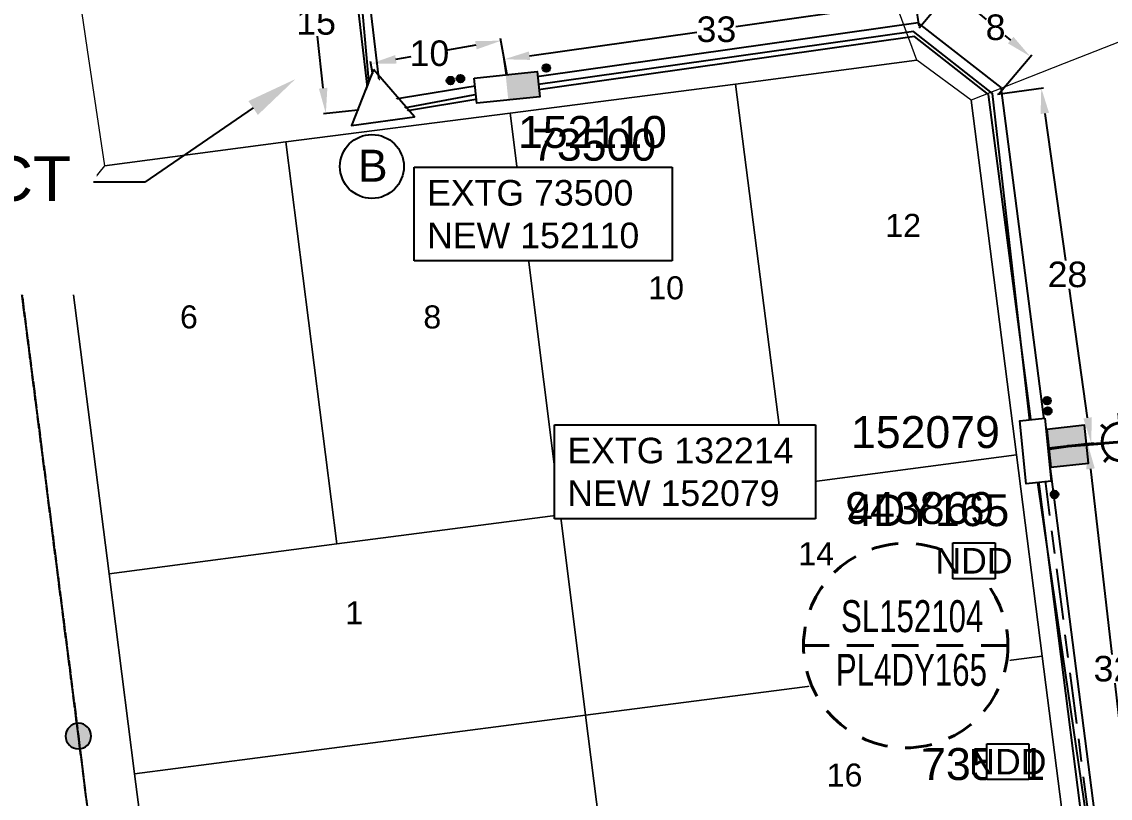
# Model space of a CAD drawing. Header units: metres. Extents: x 298156 to 298818, y 6171580 to 6172425.
# Drawn here: x 298424.7 to 298509.9, y 6172139.5 to 6172200.3 of the extents above; entities that cross this region are included whole.
import ezdxf
from ezdxf import colors
from ezdxf.entities.mleader import LeaderData, LeaderLine
from ezdxf.enums import TextEntityAlignment as Align
from ezdxf.math import Vec2, Vec3

# ---------------------------------------------------------------- set-up
doc = ezdxf.new("R2010")
doc.units = ezdxf.units.M
for name, pattern in [('Cable Exist OH', [1, 1, 0]), ('Cable Exist UG', [8.2, 4, -1.2, 1.8, -1.2]), ('Dash', [5, 3, -2])]:
    doc.linetypes.add(name, pattern=pattern)
doc.layers.get('0').update_dxf_attribs({"color": 6})
doc.layers.add('Cadastre Land Parcels_SP_EXT', color=9, linetype='Continuous', lineweight=5)
doc.layers.add('Cadastre Roads_SP_EXT', color=9, linetype='Continuous', lineweight=5)
for name, color, linetype in [('Duct_SP_NEW', 2, 'Continuous'), ('Equip_LV_EXT', 7, 'Continuous'), ('Equip_SP_LV_NEW', 2, 'Continuous'), ('Equip_SP_SL_EXT', 7, 'Continuous'), ('Mains_LV_EXT', 7, 'Continuous'), ('Mains_LV_NEW_T84', 2, 'Continuous'), ('Mains_SL_EXT', 7, 'Continuous'), ('Notes_Field', 180, 'Continuous'), ('Notes_LV_MISC', 7, 'Continuous'), ('Notes_SP_LV_SL_MISC', 7, 'Continuous'), ('Notes_SP_MISC', 7, 'Continuous'), ('Panels_LV_SL_NEW', 2, 'Continuous'), ('SupportsOH_SP_TR_HV_LV_SL_EXT', 7, 'Continuous'), ('SupportsUG_SP_LV_EXT', 7, 'Continuous'), ('SupportsUG_SP_LV_NEW', 2, 'Continuous'), ('SupportsUG_SP_LV_SL_EXT', 7, 'Continuous'), ('UG_Details_SP_MISC', 7, 'Continuous')]:
    doc.layers.add(name, color=color, linetype=linetype)
doc.layers.add('Features_DEL', color=1, linetype='Continuous', plot=False)
doc.layers.add('Features_HIDE', color=1, linetype='Continuous', plot=False)
doc.layers.get('0').off()
doc.layers.get('Features_DEL').off()
doc.layers.get('Features_HIDE').off()
doc.styles.add('COLUMN_LABEL', font='arial.ttf')
doc.styles.add('iecARIAL', font='arial.ttf', dxfattribs={"height": 2})
doc.styles.add('POLE_LABEL', font='arial.ttf')
doc.styles.get("Standard").update_dxf_attribs({"font": 'arial.ttf'})
doc.linetypes.add('Cable New UG', pattern='A,7,-0.25,["x",Standard,S=2,R=0,X=0.2,Y=-0.8],-2.1', length=9.35)
doc.dimstyles.new('Copy of Standard', dxfattribs={"dimtxt": 2, "dimasz": 2, "dimexe": 0.18, "dimexo": 0.0625, "dimgap": 0.09, "dimtad": 0, "dimtih": 1, "dimtoh": 1, "dimdec": 0, "dimzin": 0, "dimdsep": 46, "dimtxsty": 'Standard', "dimcen": 0.09, "dimadec": 0, "dimazin": 0, "dimtfac": 1, "dimtdec": 0, "dimtofl": 0, "dimtmove": 0, "dimatfit": 3, "dimfxl": 1, "dimtolj": 1, "dimtzin": 0, "dimarcsym": 0})

# ---------------------------------------------------------------- blocks, each defined once
blk = doc.blocks.new('COLUMN_EXT')
blk.add_hatch(color=256).paths.add_polyline_path([(-1.485, 1.485), (-1.485, -1.485), (1.485, -1.485), (1.485, 1.485)])
blk.add_lwpolyline([(-1.485, -1.485), (1.485, -1.485), (1.485, 1.485), (-1.485, 1.485)], close=True)
for tag, height, style, flags, p in [('ASSET_NUM', 2.5, 'COLUMN_LABEL', 8, (2, 2)), ('STRUCTURE_PLANT_NUMBER', 0.2, 'POLE_LABEL', 9, (1.813, 0.031)), ('STREET_CODE', 0.2, 'COLUMN_LABEL', 9, (1.813, -0.2))]:
    blk.add_attdef(tag, text='', height=height, dxfattribs=dict(style=style, flags=flags)).set_placement(p, align=Align.MIDDLE_LEFT)
at = {"flags": 9}
for tag, p in [('OWNED_BY', (1.813, -0.6)), ('STATE', (1.813, -0.8)), ('COLUMN_TYPE', (1.813, -0.4)), ('STREETNAME', (1.813, -1.6)), ('SUBURB', (1.813, -1.8)), ('USAGE', (1.813, -1)), ('LEGEND', (1.813, -1.2)), ('LOCATION', (1.813, -1.4)), ('NOTES', (1.813, -2))]:
    blk.add_attdef(tag, text='', height=0.2, dxfattribs=at).set_placement(p, align=Align.MIDDLE_LEFT)
at = {"flags": 1}
blk.add_attdef('Z', (1.813, -2.351), '', height=0.2, dxfattribs=at)
blk = doc.blocks.new('PILLAR_EXT')
blk.add_hatch(color=256).paths.add_polyline_path([(-2.475, 0.99), (-2.475, -0.99), (2.475, -0.99), (2.475, 0.99)])
blk.add_lwpolyline([(-2.475, -0.99), (2.475, -0.99), (2.475, 0.99), (-2.475, 0.99)], close=True)
at = {"style": 'iecARIAL', "flags": 8}
blk.add_attdef('ASSET_NUM', (1.5, 3.5), '', height=2.5, dxfattribs=at)
for tag, p, flags in [('OWNED_BY', (0, -0.2), 9), ('STATE', (0, -0.4), 9), ('SUPPORT_TYPE', (0, -0.6), 9), ('USAGE', (0, -0.8), 9), ('LEGEND', (0, -1), 9), ('STREETNAME', (0, -1.8), 9), ('LOCATION', (0, -1.2), 9), ('NOTES', (0, -1.4), 9), ('PARENT', (0, -1.6), 9), ('SUBURB', (0, -2), 1)]:
    blk.add_attdef(tag, p, '', height=0.2, dxfattribs=dict(flags=flags))
blk = doc.blocks.new('SL_LANTERN_EXT')
at = {"lineweight": 40}
for p, q in [((0, 1.968), (0, 6.468)), ((-1.459, 5.676), (-1.061, 5.278)), ((1.458, 5.676), (1.06, 5.278)), ((-2.25, 4.218), (2.25, 4.218)), ((-1.459, 2.759), (-1.061, 3.157)), ((0, 0), (0, 2.721)), ((1.458, 2.759), (1.06, 3.157))]:
    blk.add_line(p, q, dxfattribs=at)
blk.add_circle((0, 4.218), 1.5, dxfattribs=at)
at = {"style": 'iecARIAL', "flags": 8}
blk.add_attdef('ASSET_NUM', (1.5, 1.5), '', height=2.5, dxfattribs=at)
for tag, p, height, flags in [('CONSTRUCTED_VOLTAGE', (0.981, -0.653), 0.2, 9), ('CONTROL_TYPE', (0.981, -0.853), 0.2, 9), ('LANTERN_PURPOSE', (0.981, -1.053), 0.2, 9), ('LNUMBER', (2.181, -3.253), 2.5, 8), ('OPERATING_VOLTAGE', (0.981, -1.653), 0.2, 9), ('ORIENTATION', (0.981, -1.853), 0.2, 9), ('LANTERN_TYPE', (0.981, -1.253), 0.2, 9), ('NO_PHASES', (0.981, -1.453), 0.2, 9), ('OWNED_BY', (0.981, -2.053), 0.2, 9), ('STATE', (0.981, -2.253), 0.2, 9), ('CEXIST', (0.981, -2.653), 0.2, 9), ('USAGE', (0.981, -2.453), 0.2, 9), ('CNEW', (0.981, -2.853), 0.2, 9), ('CNUMBER', (0.981, -3.053), 0.2, 9), ('CREMOVE', (0.981, -3.253), 0.2, 9), ('CREPLACE', (0.981, -3.453), 0.2, 9), ('LKINGHEIGHT', (0.981, -3.653), 0.2, 9), ('LBRACKET', (0.981, -3.853), 0.2, 9), ('LBRACKETVOCAB', (0.981, -4.053), 0.2, 9), ('LCATEGORY', (0.981, -4.253), 0.2, 9), ('LCHARGE1', (0.981, -4.453), 0.2, 9), ('LCHARGE1PERCENT', (0.981, -4.653), 0.2, 9), ('LCHARGE2', (0.981, -4.853), 0.2, 9), ('LCHARGE2PERCENT', (0.981, -5.053), 0.2, 9), ('LCHARGE3', (0.981, -5.253), 0.2, 9), ('LCHARGE3PERCENT', (0.981, -5.453), 0.2, 9), ('LEXIST', (0.981, -5.653), 0.2, 9), ('LLAMP', (0.981, -5.853), 0.2, 9), ('LLAMPVOCAB', (0.981, -6.053), 0.2, 9), ('LMAST', (0.981, -6.253), 0.2, 9), ('LMASTVOCAB', (0.981, -6.453), 0.2, 9), ('LNEW', (0.981, -6.653), 0.2, 9), ('LANTNUMBER', (0.981, -6.853), 0.2, 9), ('LOUTREACH', (0.981, -7.253), 0.2, 9), ('LOUTREACHVOCAB', (0.981, -7.453), 0.2, 9), ('LRATECODE', (0.981, -7.653), 0.2, 9), ('LREMOVE', (0.981, -7.853), 0.2, 9), ('LREPLACE', (0.981, -8.053), 0.2, 9), ('LTYPE', (0.981, -8.253), 0.2, 9), ('LTYPEVOCAB', (0.981, -8.453), 0.2, 9), ('LEGEND', (0.981, -8.653), 0.2, 9), ('STREETNAME', (0.981, -9.253), 0.2, 9), ('SUBURB', (0.981, -9.453), 0.2, 1), ('LOCATION', (0.981, -8.853), 0.2, 9), ('NOTES', (0.981, -9.053), 0.2, 9)]:
    blk.add_attdef(tag, p, '', height=height, dxfattribs=dict(flags=flags))
blk = doc.blocks.new('POLE_EXT')
blk.add_hatch(color=256).paths.add_polyline_path([(-1, 0, 1), (1, 0, 1)])
blk.add_lwpolyline([(-1, 0, 1), (1, 0, 1)], format="xyb", close=True)
for tag, height, flags, p in [('pNumber', 2.5, 8, (-17.84, 2.067)), ('OWNED_BY', 0.2, 9, (1.355, -0.4)), ('SPECIAL_USE', 0.2, 9, (1.355, -0.8)), ('PARENT', 0.2, 9, (1.355, -0.6)), ('cLV', 0.2, 9, (1.355, -1.4)), ('STATE', 0.2, 9, (1.355, -1)), ('hDepth', 0.2, 9, (1.355, -1.6)), ('hDia', 0.2, 9, (1.355, -1.8)), ('USAGE', 0.2, 9, (1.355, -1.2)), ('cHV', 0.2, 9, (1.355, -2)), ('LBRACKET', 0.2, 9, (1.355, -2.2)), ('LExisting', 0.2, 9, (1.355, -2.4)), ('LANTNUMBER', 0.2, 9, (1.355, -2.6)), ('cLinedev', 0.2, 9, (1.355, -3.4)), ('LOther', 0.2, 9, (1.355, -2.8)), ('LRemove', 0.2, 9, (1.355, -3)), ('LEGEND', 0.2, 9, (1.355, -3.2)), ('pExisting', 0.2, 9, (1.355, -3.8)), ('LOCATION', 0.2, 9, (1.355, -3.6)), ('PFNUMBER', 0.2, 9, (1.355, -4)), ('NEWPFNUMBER', 0.2, 9, (1.355, -4.2)), ('pFooting', 0.2, 9, (1.355, -4.4)), ('pNew', 0.2, 9, (1.355, -4.6)), ('pRelocate', 0.2, 9, (1.355, -5)), ('pRemove', 0.2, 9, (1.355, -5.2)), ('cspan', 0.2, 9, (1.355, -6)), ('pReplace', 0.2, 9, (1.355, -5.4)), ('pStay', 0.2, 9, (1.355, -5.6)), ('pType', 0.2, 9, (1.355, -5.8)), ('STREETNAME', 0.2, 9, (1.355, -6.2)), ('SUBURB', 0.2, 9, (1.355, -6.4)), ('NOTES', 0.2, 9, (1.355, -6.6)), ('MAINTAINED_BY', 0.2, 9, (1.355, -6.814)), ('OPERATED_BY', 0.2, 9, (1.355, -7.014))]:
    blk.add_attdef(tag, text='', height=height, dxfattribs=dict(flags=flags)).set_placement(p, align=Align.MIDDLE_LEFT)
at = {"style": 'POLE_LABEL'}
for tag, height, flags, p in [('ASSET_NUM', 2.5, 8, (2, 2)), ('STRUCTURE_PLANT_NUMBER', 0.2, 9, (1.355, 0.028)), ('STREET_CODE', 0.2, 9, (1.355, -0.2))]:
    blk.add_attdef(tag, text='', height=height, dxfattribs=dict(at, flags=flags)).set_placement(p, align=Align.MIDDLE_LEFT)
at = {"flags": 1}
blk.add_attdef('Z', (1.355, -7.328), '', height=0.2, dxfattribs=at)
blk = doc.blocks.new('*D167')
at = {"layer": 'Defpoints', "color": 0, "transparency": 16777216}
for p in [(298505.045, 6172166.919), (298508.146, 6172167.273), (298508.718, 6172134.773)]:
    blk.add_point(p, dxfattribs=at)
at = {"layer": 'Notes_Field', "color": 0, "lineweight": -2, "transparency": 16777216}
for p, q in [((298505.107, 6172166.926), (298508.325, 6172167.294)), ((298508.373, 6172165.286), (298510.033, 6172150.757)), ((298511.592, 6172137.114), (298510.287, 6172148.534)), ((298508.78, 6172134.78), (298511.998, 6172135.148))]:
    blk.add_line(p, q, dxfattribs=at)
at = {"layer": 'Notes_Field', "color": 0, "transparency": 16777216}
for points in [[(298508.704, 6172165.324), (298508.042, 6172165.249), (298508.146, 6172167.273)], [(298511.923, 6172137.152), (298511.261, 6172137.076), (298511.819, 6172135.127)]]:
    blk.add_solid(points, dxfattribs=at)
at = {"layer": 'Notes_Field', "color": 0, "transparency": 16777216, "insert": (298510.16, 6172149.645), "char_height": 2, "attachment_point": 5}
blk.add_mtext('\\A1;32', dxfattribs=at)
blk = doc.blocks.new('*D168')
at = {"layer": 'Defpoints', "color": 0, "transparency": 16777216}
for p in [(298504.515, 6172195.075), (298501.02, 6172194.583), (298504.926, 6172166.807)]:
    blk.add_point(p, dxfattribs=at)
at = {"layer": 'Notes_Field', "color": 0, "lineweight": -2, "transparency": 16777216}
for p, q in [((298501.082, 6172194.592), (298504.693, 6172195.1)), ((298504.793, 6172193.094), (298506.41, 6172181.601)), ((298508.142, 6172169.279), (298506.722, 6172179.379)), ((298504.988, 6172166.816), (298508.599, 6172167.323))]:
    blk.add_line(p, q, dxfattribs=at)
at = {"layer": 'Notes_Field', "color": 0, "transparency": 16777216}
for points in [[(298505.123, 6172193.141), (298504.463, 6172193.048), (298504.515, 6172195.075)], [(298508.473, 6172169.325), (298507.812, 6172169.232), (298508.421, 6172167.298)]]:
    blk.add_solid(points, dxfattribs=at)
at = {"layer": 'Notes_Field', "color": 0, "transparency": 16777216, "insert": (298506.566, 6172180.49), "char_height": 2, "attachment_point": 5}
blk.add_mtext('\\A1;28', dxfattribs=at)
blk = doc.blocks.new('*D169')
at = {"layer": 'Defpoints', "color": 0, "transparency": 16777216}
for p in [(298497.44, 6172202.753), (298494.923, 6172199.746), (298501.137, 6172194.544)]:
    blk.add_point(p, dxfattribs=at)
at = {"layer": 'Notes_Field', "color": 0, "lineweight": -2, "transparency": 16777216}
for p, q in [((298494.963, 6172199.794), (298497.556, 6172202.891)), ((298498.974, 6172201.469), (298500.189, 6172200.451)), ((298502.12, 6172198.835), (298501.687, 6172199.197)), ((298501.177, 6172194.592), (298503.769, 6172197.689))]:
    blk.add_line(p, q, dxfattribs=at)
at = {"layer": 'Notes_Field', "color": 0, "transparency": 16777216}
for points in [[(298499.188, 6172201.724), (298498.76, 6172201.213), (298497.44, 6172202.753)], [(298502.334, 6172199.09), (298501.906, 6172198.579), (298503.654, 6172197.551)]]:
    blk.add_solid(points, dxfattribs=at)
at = {"layer": 'Notes_Field', "color": 0, "transparency": 16777216, "insert": (298500.938, 6172199.824), "char_height": 2, "attachment_point": 5}
blk.add_mtext('\\A1;8', dxfattribs=at)
blk = doc.blocks.new('*D170')
at = {"layer": 'Defpoints', "color": 0, "transparency": 16777216}
for p in [(298494.962, 6172199.863), (298462.483, 6172197.334), (298462.764, 6172195.336)]:
    blk.add_point(p, dxfattribs=at)
at = {"layer": 'Notes_Field', "color": 0, "lineweight": -2, "transparency": 16777216}
for p, q in [((298492.701, 6172201.583), (298480.612, 6172199.883)), ((298494.954, 6172199.925), (298494.656, 6172202.04)), ((298464.464, 6172197.613), (298477.569, 6172199.455)), ((298462.756, 6172195.398), (298462.458, 6172197.512))]:
    blk.add_line(p, q, dxfattribs=at)
at = {"layer": 'Notes_Field', "color": 0, "transparency": 16777216}
for points in [[(298492.654, 6172201.913), (298492.747, 6172201.253), (298494.681, 6172201.862)], [(298464.417, 6172197.943), (298464.51, 6172197.283), (298462.483, 6172197.334)]]:
    blk.add_solid(points, dxfattribs=at)
at = {"layer": 'Notes_Field', "color": 0, "transparency": 16777216, "insert": (298479.09, 6172199.669), "char_height": 2, "attachment_point": 5}
blk.add_mtext('\\A1;33', dxfattribs=at)
blk = doc.blocks.new('*D171')
at = {"layer": 'Defpoints', "color": 0, "transparency": 16777216}
for p in [(298452.037, 6172196.985), (298462.842, 6172195.336), (298452.644, 6172193.538)]:
    blk.add_point(p, dxfattribs=at)
at = {"layer": 'Notes_Field', "color": 0, "lineweight": -2, "transparency": 16777216}
for p, q in [((298460.265, 6172198.435), (298458.053, 6172198.045)), ((298462.832, 6172195.397), (298462.204, 6172198.959)), ((298454.006, 6172197.332), (298455.203, 6172197.543)), ((298452.633, 6172193.6), (298452.005, 6172197.162))]:
    blk.add_line(p, q, dxfattribs=at)
at = {"layer": 'Notes_Field', "color": 0, "transparency": 16777216}
for points in [[(298460.208, 6172198.763), (298460.323, 6172198.107), (298462.235, 6172198.782)], [(298453.948, 6172197.66), (298454.064, 6172197.003), (298452.037, 6172196.985)]]:
    blk.add_solid(points, dxfattribs=at)
at = {"layer": 'Notes_Field', "color": 0, "transparency": 16777216, "insert": (298456.628, 6172197.794), "char_height": 2, "attachment_point": 5}
blk.add_mtext('\\A1;10', dxfattribs=at)
blk = doc.blocks.new('*D172')
at = {"layer": 'Defpoints', "color": 0, "transparency": 16777216}
for p in [(298446.959, 6172207.781), (298451.237, 6172208.236), (298452.8, 6172193.538)]:
    blk.add_point(p, dxfattribs=at)
at = {"layer": 'Notes_Field', "color": 0, "lineweight": -2, "transparency": 16777216}
for p, q in [((298451.175, 6172208.229), (298446.78, 6172207.762)), ((298447.17, 6172205.792), (298447.642, 6172201.354)), ((298448.311, 6172195.072), (298447.879, 6172199.131)), ((298452.738, 6172193.532), (298448.343, 6172193.064))]:
    blk.add_line(p, q, dxfattribs=at)
at = {"layer": 'Notes_Field', "color": 0, "transparency": 16777216}
for points in [[(298447.502, 6172205.827), (298446.839, 6172205.757), (298446.959, 6172207.781)], [(298448.642, 6172195.107), (298447.979, 6172195.037), (298448.522, 6172193.083)]]:
    blk.add_solid(points, dxfattribs=at)
at = {"layer": 'Notes_Field', "color": 0, "transparency": 16777216, "insert": (298447.76, 6172200.242), "char_height": 2, "attachment_point": 5}
blk.add_mtext('\\A1;15', dxfattribs=at)
blk = doc.blocks.new('*U154')
for tag, flags, p in [('SUBURB', 9, (1.5, 0.2)), ('STREETNAME', 9, (1.5, 0)), ('PARENT', 9, (1.5, 0.4)), ('Z', 1, (1.5, -0.6)), ('LOCATION', 9, (1.5, -0.2)), ('NOTES', 9, (1.5, -0.4))]:
    blk.add_attdef(tag, text='', height=0.2, dxfattribs=dict(flags=flags)).set_placement(p, align=Align.MIDDLE_LEFT)
blk.add_wipeout([(-2.475, 3), (2.475, 3), (2.475, 1.02), (-2.475, 1.02)])
at = {"lineweight": -3}
blk.add_lwpolyline([(-2.475, 3), (2.475, 3), (2.475, 1.02), (-2.475, 1.02)], close=True, dxfattribs=at)
for tag, height, flags, p in [('ASSET_NUM', 2.5, 8, (2, 4)), ('STREET_CODE', 0.2, 9, (1.5, 2)), ('OWNED_BY', 0.2, 9, (1.5, 1.8)), ('OPERATED_BY', 0.2, 9, (1.5, 1.6)), ('STATE', 0.2, 9, (1.5, 1.2)), ('SUPPORT_TYPE', 0.2, 9, (1.5, 1)), ('USAGE', 0.2, 9, (1.5, 0.8)), ('MAINTAINED_BY', 0.2, 9, (1.5, 1.4)), ('LEGEND', 0.2, 9, (1.5, 0.6))]:
    blk.add_attdef(tag, text='', height=height, dxfattribs=dict(flags=flags)).set_placement(p, align=Align.MIDDLE_LEFT)
blk = doc.blocks.new('PILLAR_REPLACE_NEW')
for tag, flags, p in [('STREET_CODE_NUMBER', 9, (1.5, -1.6)), ('OWNED_BY', 9, (1.5, -1.8)), ('TYPE', 9, (1.5, -2.4)), ('Z', 1, (1.5, -2.6)), ('OPERATED_BY', 9, (1.5, -2)), ('MAINTAINED_BY', 9, (1.5, -2.2))]:
    blk.add_attdef(tag, text='', height=0.2, dxfattribs=dict(flags=flags)).set_placement(p, align=Align.MIDDLE_LEFT)
blk.add_wipeout([(-2.475, 0.99), (2.475, 0.99), (2.475, -0.99), (-2.475, -0.99)])
blk.add_hatch(color=256).paths.add_polyline_path([(0, -0.99), (2.475, -0.99), (2.475, 0.99), (0, 0.99)])
at = {"lineweight": -3}
blk.add_lwpolyline([(-2.475, 0.99), (2.475, 0.99), (2.475, -0.99), (-2.475, -0.99)], close=True, dxfattribs=at)
for tag, height, flags, p in [('ASSET_NUM', 2.5, 8, (2, 2)), ('USAGE', 0.2, 9, (1.5, 0)), ('LEGEND', 0.2, 9, (1.5, -0.2)), ('LOCATION', 0.2, 9, (1.5, -0.4)), ('NOTES', 0.2, 9, (1.5, -0.6)), ('PARENT', 0.2, 9, (1.5, -0.8)), ('STREETNAME', 0.2, 9, (1.5, -1)), ('SUBURB', 0.2, 9, (1.5, -1.2)), ('STATE', 0.2, 9, (1.5, -1.4))]:
    blk.add_attdef(tag, text='', height=height, dxfattribs=dict(flags=flags)).set_placement(p, align=Align.MIDDLE_LEFT)
blk = doc.blocks.new('COLUMN_REPLACE_NEW')
at = {"style": 'COLUMN_LABEL', "flags": 8}
blk.add_attdef('ASSET_NUM', text='', height=2.5, dxfattribs=at).set_placement((2, 2), align=Align.MIDDLE_LEFT)
at = {"flags": 9}
blk.add_attdef('NOTES', text='', height=0.2, dxfattribs=at).set_placement((0, -2.2), align=Align.MIDDLE_LEFT)
blk.add_wipeout([(-1.42, 1.528), (1.42, 1.528), (1.42, -1.528), (-1.42, -1.528)])
blk.add_hatch(color=256).paths.add_polyline_path([(-1.42, -1.528), (1.42, -1.528), (1.42, 1.528)])
blk.add_line((1.42, 1.528), (-1.42, -1.528))
at = {"lineweight": -3}
blk.add_lwpolyline([(-1.42, 1.528), (1.42, 1.528), (1.42, -1.528), (-1.42, -1.528)], close=True, dxfattribs=at)
at = {"flags": 1}
blk.add_attdef('Z', (0, 0), '', height=0.2, dxfattribs=at)
at = {"flags": 9}
for tag, style, p in [('STRUCTURE_PLANT_NUMBER', 'POLE_LABEL', (1.5, 0.242)), ('STREET_CODE', 'COLUMN_LABEL', (0, -0.2))]:
    blk.add_attdef(tag, text='', height=0.2, dxfattribs=dict(at, style=style)).set_placement(p, align=Align.MIDDLE_LEFT)
for tag, p in [('OWNED_BY', (0, -0.6)), ('STATE', (0, -0.8)), ('COLUMN_TYPE', (0, -0.4)), ('SUBURB', (0, -1.6)), ('STREETNAME', (0, -1.8)), ('USAGE', (0, -1)), ('LEGEND', (0, -1.2)), ('PARENT', (0, -1.4)), ('LOCATION', (0, -2))]:
    blk.add_attdef(tag, text='', height=0.2, dxfattribs=at).set_placement(p, align=Align.MIDDLE_LEFT)
blk = doc.blocks.new('SLANTERN_NUM_EXT')
blk.add_wipeout([(-0.258, 8.205), (-0.773, 8.172), (-1.284, 8.108), (-1.791, 8.011), (-2.29, 7.883), (-2.781, 7.723), (-3.26, 7.534), (-3.727, 7.314), (-4.179, 7.066), (-4.614, 6.789), (-5.031, 6.486), (-5.429, 6.157), (-5.804, 5.804), (-6.157, 5.429), (-6.486, 5.031), (-6.789, 4.614), (-7.066, 4.179), (-7.314, 3.727), (-7.534, 3.26), (-7.723, 2.781), (-7.883, 2.29), (-8.011, 1.791), (-8.108, 1.284), (-8.172, 0.773), (-8.205, 0.258), (-8.205, -0.258), (-8.172, -0.773), (-8.108, -1.284), (-8.011, -1.791), (-7.883, -2.29), (-7.723, -2.781), (-7.534, -3.26), (-7.314, -3.727), (-7.066, -4.179), (-6.789, -4.614), (-6.486, -5.031), (-6.157, -5.429), (-5.804, -5.804), (-5.429, -6.157), (-5.031, -6.486), (-4.614, -6.789), (-4.179, -7.066), (-3.727, -7.314), (-3.26, -7.534), (-2.781, -7.723), (-2.29, -7.883), (-1.791, -8.011), (-1.284, -8.108), (-0.773, -8.172), (-0.258, -8.205), (0.258, -8.205), (0.773, -8.172), (1.284, -8.108), (1.791, -8.011), (2.29, -7.883), (2.781, -7.723), (3.26, -7.534), (3.727, -7.314), (4.179, -7.066), (4.614, -6.789), (5.031, -6.486), (5.429, -6.157), (5.804, -5.804), (6.157, -5.429), (6.486, -5.031), (6.789, -4.614), (7.066, -4.179), (7.314, -3.727), (7.534, -3.26), (7.723, -2.781), (7.883, -2.29), (8.011, -1.791), (8.108, -1.284), (8.172, -0.773), (8.205, -0.258), (8.205, 0.258), (8.172, 0.773), (8.108, 1.284), (8.011, 1.791), (7.883, 2.29), (7.723, 2.781), (7.534, 3.26), (7.314, 3.727), (7.066, 4.179), (6.789, 4.614), (6.486, 5.031), (6.157, 5.429), (5.804, 5.804), (5.429, 6.157), (5.031, 6.486), (4.614, 6.789), (4.179, 7.066), (3.727, 7.314), (3.26, 7.534), (2.781, 7.723), (2.29, 7.883), (1.791, 8.011), (1.284, 8.108), (0.773, 8.172), (0.258, 8.205)])
at = {"linetype": 'Dash', "lineweight": 40, "ltscale": 0.7}
blk.add_line((8, 0), (-8, 0), dxfattribs=at)
blk.add_circle((0, 0), 8, dxfattribs=at)
at = {"lineweight": 40, "width": 0.7}
for tag, p in [('SNUMBER', (0.505, 1.051)), ('CNUMBER', (0.444, -3.148))]:
    blk.add_attdef(tag, text='', height=2.5, dxfattribs=at).set_placement(p, align=Align.CENTER)
at = {"lineweight": 40, "flags": 1}
blk.add_attdef('Z', (0, 0), '', height=0.2, dxfattribs=at)

msp = doc.modelspace()

# ---------------------------------------------------------------- hatches: boundary and pattern name
at = {"layer": 'Notes_LV_MISC'}
h = msp.add_hatch(color=2, dxfattribs=at)
h.dxf.hatch_style = 1
edge = h.paths.add_edge_path()
edge.add_arc((298458.274, 6172195.671), 0.3, 92.4253, 452.4253)
h = msp.add_hatch(color=2, dxfattribs=at)
h.dxf.hatch_style = 1
edge = h.paths.add_edge_path()
edge.add_arc((298459.059, 6172195.82), 0.3, 92.4253, 452.4253)
h = msp.add_hatch(color=2, dxfattribs=at)
h.dxf.hatch_style = 1
edge = h.paths.add_edge_path()
edge.add_arc((298504.968, 6172170.622), 0.3, -3.94999, 356.05001)

# ---------------------------------------------------------------- linework, layer by layer
at = {"layer": 'Cadastre Land Parcels_SP_EXT', "linetype": 'Continuous'}
for p, q in [((298494.764, 6172197.261), (298480.595, 6172195.392)), ((298499.027, 6172194.144), (298494.764, 6172197.261)), ((298480.595, 6172195.392), (298462.951, 6172193.121)), ((298480.595, 6172195.392), (298484.592, 6172164.005)), ((298484.592, 6172164.005), (298480.595, 6172195.392)), ((298480.595, 6172195.392), (298480.595, 6172195.392)), ((298502.565, 6172166.393), (298499.027, 6172194.144)), ((298462.951, 6172193.121), (298445.388, 6172190.869)), ((298466.89, 6172161.697), (298462.951, 6172193.121)), ((298462.951, 6172193.121), (298466.89, 6172161.697)), ((298445.388, 6172190.869), (298431.205, 6172188.999)), ((298445.388, 6172190.869), (298449.386, 6172159.415)), ((298449.386, 6172159.415), (298445.388, 6172190.869)), ((298431.205, 6172188.999), (298427.983, 6172185.033)), ((298427.983, 6172185.033), (298431.558, 6172157.083)), ((298502.565, 6172166.393), (298484.592, 6172164.005)), ((298484.592, 6172164.005), (298502.565, 6172166.393)), ((298504.589, 6172150.646), (298502.565, 6172166.393)), ((298502.565, 6172166.393), (298502.565, 6172166.393)), ((298484.592, 6172164.005), (298466.89, 6172161.697)), ((298466.89, 6172161.697), (298484.592, 6172164.005)), ((298449.386, 6172159.415), (298466.89, 6172161.697)), ((298466.89, 6172161.697), (298449.386, 6172159.415)), ((298466.89, 6172161.697), (298468.856, 6172146.012)), ((298466.89, 6172161.697), (298466.89, 6172161.697)), ((298468.856, 6172146.012), (298466.89, 6172161.697)), ((298466.89, 6172161.697), (298466.89, 6172161.697)), ((298431.558, 6172157.083), (298449.386, 6172159.415)), ((298449.386, 6172159.415), (298431.558, 6172157.083)), ((298449.386, 6172159.415), (298449.386, 6172159.415)), ((298431.558, 6172157.083), (298433.547, 6172141.435)), ((298468.856, 6172146.012), (298504.589, 6172150.646)), ((298504.589, 6172150.646), (298468.856, 6172146.012)), ((298506.596, 6172134.862), (298504.589, 6172150.646)), ((298468.856, 6172146.012), (298433.547, 6172141.435)), ((298433.547, 6172141.435), (298468.856, 6172146.012)), ((298468.856, 6172146.012), (298468.856, 6172146.012)), ((298470.835, 6172130.225), (298468.856, 6172146.012)), ((298468.856, 6172146.012), (298470.835, 6172130.225)), ((298433.547, 6172141.435), (298435.555, 6172125.652))]:
    msp.add_line(p, q, dxfattribs=at)
at = {"layer": 'Cadastre Roads_SP_EXT', "linetype": 'Continuous'}
for p, q in [((298428.475, 6172207.198), (298429.846, 6172198.064)), ((298494.764, 6172197.261), (298491.266, 6172206.863)), ((298516.376, 6172200.97), (298506.314, 6172197.011)), ((298429.846, 6172198.064), (298431.205, 6172188.999)), ((298480.595, 6172195.392), (298494.764, 6172197.261)), ((298494.764, 6172197.261), (298494.764, 6172197.261)), ((298506.314, 6172197.011), (298499.027, 6172194.144)), ((298462.951, 6172193.121), (298480.595, 6172195.392)), ((298499.027, 6172194.144), (298502.565, 6172166.393)), ((298445.388, 6172190.869), (298462.951, 6172193.121)), ((298431.205, 6172188.999), (298445.388, 6172190.869)), ((298427.983, 6172185.033), (298420.515, 6172183.994)), ((298431.558, 6172157.083), (298427.983, 6172185.033)), ((298502.565, 6172166.393), (298504.589, 6172150.646)), ((298433.547, 6172141.435), (298431.558, 6172157.083)), ((298431.558, 6172157.083), (298431.558, 6172157.083)), ((298504.589, 6172150.646), (298506.596, 6172134.862)), ((298435.555, 6172125.652), (298433.547, 6172141.435))]:
    msp.add_line(p, q, dxfattribs=at)
at = {"layer": 'Duct_SP_NEW'}
for p, q in [((298494.889, 6172200.196), (298462.622, 6172195.629)), ((298501.363, 6172195.13), (298494.889, 6172200.196)), ((298494.597, 6172199.104), (298462.768, 6172194.599)), ((298500.387, 6172194.573), (298494.597, 6172199.104)), ((298462.611, 6172195.627), (298452.357, 6172193.943)), ((298462.611, 6172195.627), (298462.695, 6172195.114)), ((298462.622, 6172195.629), (298462.695, 6172195.114)), ((298462.768, 6172194.599), (298462.695, 6172195.114)), ((298462.779, 6172194.601), (298462.695, 6172195.114)), ((298505.064, 6172166.725), (298501.363, 6172195.13)), ((298452.357, 6172193.943), (298452.442, 6172193.429)), ((298462.779, 6172194.601), (298452.526, 6172192.916)), ((298504.032, 6172166.591), (298500.387, 6172194.573)), ((298452.526, 6172192.916), (298452.442, 6172193.429)), ((298509.096, 6172135.195), (298505.064, 6172166.725)), ((298508.064, 6172135.063), (298504.032, 6172166.591))]:
    msp.add_line(p, q, dxfattribs=at)
at = {"layer": 'Mains_LV_EXT', "linetype": 'Cable Exist OH'}
for p, q in [((298423.095, 6172191.793), (298429.158, 6172144.385)), ((298429.158, 6172144.385), (298434.844, 6172098.279))]:
    msp.add_line(p, q, dxfattribs=at)
at = {"layer": 'Mains_LV_NEW_T84', "color": 2, "linetype": 'Cable New UG', "flags": 128}
msp.add_lwpolyline([(298528.061, 6171980.542), (298523.759, 6172008.78), (298520.411, 6172040.8), (298516.378, 6172072.331), (298512.466, 6172103.413), (298508.49, 6172135.002), (298503.918, 6172166.553), (298500.697, 6172194.665), (298494.521, 6172199.503), (298462.555, 6172194.999), (298452.128, 6172193.032), (298451.28, 6172202.389)], dxfattribs=at)
at = {"layer": 'Mains_SL_EXT', "linetype": 'Cable Exist OH'}
for p, q in [((298429.158, 6172144.385), (298423.095, 6172191.793)), ((298435.059, 6172098.116), (298429.158, 6172144.385))]:
    msp.add_line(p, q, dxfattribs=at)
at = {"layer": 'Mains_SL_EXT', "linetype": 'Cable Exist UG'}
msp.add_line((298508.34, 6172137.237), (298504.548, 6172166.658), dxfattribs=at)
at = {"layer": 'Notes_LV_MISC'}
for centre in [(298458.274, 6172195.671), (298459.059, 6172195.82), (298504.968, 6172170.622)]:
    msp.add_circle(centre, 0.3, dxfattribs=at)
at = {"layer": 'Notes_SP_MISC', "linetype": 'Continuous', "flags": 128}
msp.add_lwpolyline([(298452.257, 6172196.531), (298450.52, 6172192.148), (298455.453, 6172192.817), (298452.257, 6172196.531)], dxfattribs=at)
at = {"layer": 'Notes_SP_MISC'}
msp.add_circle((298452.126, 6172188.945), 2.5, dxfattribs=at)
at = {"layer": 'UG_Details_SP_MISC'}
for p, q in [((298450.247, 6172208.055), (298451.965, 6172193.374)), ((298451.201, 6172208.167), (298452.918, 6172193.485)), ((298451.965, 6172193.374), (298452.442, 6172193.429)), ((298452.918, 6172193.485), (298452.442, 6172193.429))]:
    msp.add_line(p, q, dxfattribs=at)

# ---------------------------------------------------------------- block references
at = {"layer": 'Equip_SP_SL_EXT', "rotation": 274.6918737109509}
msp.add_blockref('SL_LANTERN_EXT', (298506.574, 6172167.061), dxfattribs=at)
at = {"layer": 'Features_HIDE'}
ref = msp.add_blockref('PILLAR_EXT', (298462.695, 6172195.114), dxfattribs=dict(at, rotation=6.204596341744396))
ref.add_attrib('ASSET_NUM', '73500', dxfattribs={"layer": 'SupportsUG_SP_LV_EXT', "height": 2.5, "style": 'iecARIAL'}).set_placement((298464.662, 6172191.9), align=Align.TOP_LEFT)
ref = msp.add_blockref('PILLAR_EXT', (298508.58, 6172135.129), dxfattribs=dict(at, rotation=276.1878492292793))
ref.add_attrib('ASSET_NUM', '73501', dxfattribs={"layer": 'SupportsUG_SP_LV_EXT', "height": 2.5, "style": 'iecARIAL'}).set_placement((298504.825, 6172140.195), align=Align.BOTTOM_RIGHT)
at = {"layer": 'SupportsOH_SP_TR_HV_LV_SL_EXT'}
msp.add_blockref('POLE_EXT', (298429.158, 6172144.385), dxfattribs=at)
at = {"layer": 'SupportsUG_SP_LV_SL_EXT'}
ref = msp.add_blockref('COLUMN_EXT', (298506.574, 6172167.061), dxfattribs=dict(at, rotation=276.1583173474959))
ref.add_attrib('ASSET_NUM', '4DY165', dxfattribs={"height": 2.5, "style": 'COLUMN_LABEL'}).set_placement((298502.014, 6172162.06), align=Align.MIDDLE_RIGHT)

# ---------------------------------------------------------------- texts
at = {"layer": 'Cadastre Land Parcels_SP_EXT'}
for s, p in [('12', (298492.309, 6172183.439)), ('10', (298473.757, 6172178.554)), ('6', (298437.104, 6172176.28)), ('8', (298456.154, 6172176.276)), ('14', (298485.498, 6172157.751)), ('1', (298450.047, 6172153.128)), ('16', (298487.719, 6172140.436))]:
    msp.add_text(s, height=1.8, dxfattribs=at).set_placement(p)
at = {"layer": 'Notes_SP_MISC', "insert": (298452.191, 6172189.006), "char_height": 2.5, "attachment_point": 5}
msp.add_mtext_dynamic_manual_height_columns('B', width=2.5, gutter_width=4, heights=[0], dxfattribs=at)

# ---------------------------------------------------------------- dimensions: what is measured, and where the dimension line sits
at = {"layer": 'Notes_Field'}
for base, p1, p2, angle, picture, middle in [((298446.959, 6172207.781), (298452.8, 6172193.538), (298451.237, 6172208.236), 96.07243, '*D172', (298447.76, 6172200.242)), ((298497.44, 6172202.753), (298501.137, 6172194.544), (298494.923, 6172199.746), 140.06501, '*D169', (298500.938, 6172199.824)), ((298462.483, 6172197.334), (298494.962, 6172199.863), (298462.764, 6172195.336), 188.00396, '*D170', (298479.09, 6172199.669)), ((298452.037, 6172196.985), (298462.842, 6172195.336), (298452.644, 6172193.538), 189.99595, '*D171', (298456.628, 6172197.794)), ((298504.515, 6172195.075), (298504.926, 6172166.807), (298501.02, 6172194.583), 98.00512, '*D168', (298506.566, 6172180.49)), ((298508.146, 6172167.273), (298508.718, 6172134.773), (298505.045, 6172166.919), 96.51853, '*D167', (298510.16, 6172149.645))]:
    dim = msp.add_linear_dim(base=base, p1=p1, p2=p2, angle=angle, dimstyle='Copy of Standard', dxfattribs=at)
    dim.commit()
    dim.dimension.update_dxf_attribs({"geometry": picture, "text_midpoint": middle, "dimtype": 161})

# ---------------------------------------------------------------- next in the draw order: block references
at = {"layer": 'Equip_LV_EXT'}
msp.add_blockref('SLANTERN_NUM_EXT', (298493.906, 6172151.465), dxfattribs=at).add_auto_attribs({'SNUMBER': 'SL152104', 'CNUMBER': 'PL4DY165'})
at = {"layer": 'Features_DEL'}
ref = msp.add_blockref('COLUMN_REPLACE_NEW', (298504.748, 6172166.82), dxfattribs=dict(at, rotation=6.440185566864422))
ref.add_attrib('ASSET_NUM', '943869', dxfattribs={"layer": 'Panels_LV_SL_NEW', "height": 2.5, "style": 'COLUMN_LABEL'}).set_placement((298489.176, 6172162.227), align=Align.MIDDLE_LEFT)
at = {"layer": 'SupportsUG_SP_LV_NEW'}
ref = msp.add_blockref('PILLAR_REPLACE_NEW', (298462.699, 6172195.128), dxfattribs=dict(at, rotation=5.88294187571108))
ref.add_attrib('ASSET_NUM', '152110', dxfattribs={"layer": '0', "height": 2.5}).set_placement((298463.562, 6172191.648), align=Align.MIDDLE_LEFT)

# ---------------------------------------------------------------- next in the draw order: texts
at = {"layer": 'Notes_SP_LV_SL_MISC', "char_height": 2, "attachment_point": 1, "bg_fill": 19, "box_fill_scale": 1.5, "bg_fill_color": 256, "bg_fill_transparency": 0}
for s, width, insert in [('EXTG 73500\\PNEW 152110', 18.19282, (298456.437, 6172187.888)), ('EXTG 132214\\PNEW 152079', 18.42768, (298467.419, 6172167.724))]:
    msp.add_mtext_dynamic_manual_height_columns(s, width=width, gutter_width=4, heights=[0], dxfattribs=dict(at, insert=insert))

# ---------------------------------------------------------------- next in the draw order: leaders
at = {"layer": 'Notes_SP_MISC', "color": 7, "linetype": 'Continuous'}
ml = msp.add_multileader_mtext('Standard', dxfattribs=at)
ml.set_content('{\\H0.875x;REUSE EXISTING DUCT}\\P{\\H0.75x;REFER TO NOTE 22}', color=7)
ml.set_leader_properties()
ml.build(insert=Vec2(0, 0))
ml.multileader.update_dxf_attribs({"has_text_frame": 1, "dogleg_length": 4})
ctx = ml.context
ctx.base_point, ctx.plane_origin = Vec3(298370.866, 6172187.724), Vec3(298514.207, 6172119.946)
ctx.text_align_type = 1
notes = []
notes.append((ctx, [(1, (1, 1, 0), (298434.348, 6172187.724), (-1, 0), 4, [(0, [(298446.134, 6172195.778)], 0, [])])]))
ctx.mtext.insert, ctx.mtext.alignment, ctx.mtext.flow_direction = Vec3(298400.607, 6172189.75), 2, 5
ctx.mtext.has_bg_fill, ctx.mtext.bg_color, ctx.mtext.bg_scale_factor, ctx.mtext.bg_transparency, ctx.mtext.use_window_bg_color = 1, -1027028792, 1.5, 0, 1
for ctx, leaders in notes:
    for number, flags, end, landing, length, lines in leaders:
        leader = LeaderData()
        leader.index, (leader.has_last_leader_line, leader.has_dogleg_vector, leader.attachment_direction) = number, flags
        leader.last_leader_point, leader.dogleg_vector, leader.dogleg_length = Vec3(end), Vec3(landing), length
        for number, points, colour, breaks in lines:
            line = LeaderLine()
            line.index, line.vertices, line.color, line.breaks = number, Vec3.list(points), colors.encode_raw_color(colour), breaks
            leader.lines.append(line)
        ctx.leaders.append(leader)

# ---------------------------------------------------------------- next in the draw order: wipeouts: each hides what was drawn before it
msp.add_wipeout([(298452.233, 6172196.208), (298450.753, 6172192.423), (298455.096, 6172193.089)]).dxf.layer = 'Notes_SP_MISC'

# ---------------------------------------------------------------- next in the draw order: hatches: boundary and pattern name
at = {"layer": 'Notes_LV_MISC'}
h = msp.add_hatch(color=2, dxfattribs=at)
h.dxf.hatch_style = 1
edge = h.paths.add_edge_path()
edge.add_arc((298465.777, 6172196.651), 0.3, 92.4253, 452.4253)
h = msp.add_hatch(color=2, dxfattribs=at)
h.dxf.hatch_style = 1
edge = h.paths.add_edge_path()
edge.add_arc((298505.551, 6172163.286), 0.3, -3.94999, 356.05001)

# ---------------------------------------------------------------- next in the draw order: linework, layer by layer
for centre in [(298465.777, 6172196.651), (298505.551, 6172163.286)]:
    msp.add_circle(centre, 0.3, dxfattribs=at)

# ---------------------------------------------------------------- next in the draw order: block references
at = {"layer": 'Equip_SP_LV_NEW'}
ref = msp.add_blockref('*U154', (298502.062, 6172166.478), dxfattribs=dict(at, rotation=275.8395570889925))
ref.add_attrib('ASSET_NUM', '152079', dxfattribs={"layer": '0', "height": 2.5}).set_placement((298489.623, 6172168.167), align=Align.MIDDLE_LEFT)

# ---------------------------------------------------------------- next in the draw order: texts
at = {"layer": 'Notes_SP_MISC', "char_height": 2, "attachment_point": 5, "bg_fill": 19, "box_fill_scale": 1.2, "bg_fill_color": 256, "bg_fill_transparency": 0}
for insert in [(298499.248, 6172158.099), (298501.898, 6172142.379)]:
    msp.add_mtext_dynamic_manual_height_columns('NDD', width=2.5, gutter_width=4, heights=[0], dxfattribs=dict(at, insert=insert))

# ---------------------------------------------------------------- next in the draw order: hatches: boundary and pattern name
at = {"layer": 'Notes_LV_MISC'}
h = msp.add_hatch(color=2, dxfattribs=at)
h.dxf.hatch_style = 1
edge = h.paths.add_edge_path()
edge.add_arc((298505.028, 6172169.826), 0.3, -3.94999, 356.05001)

# ---------------------------------------------------------------- next in the draw order: linework, layer by layer
msp.add_circle((298505.028, 6172169.826), 0.3, dxfattribs=at)

doc.saveas('drawing.dxf')
